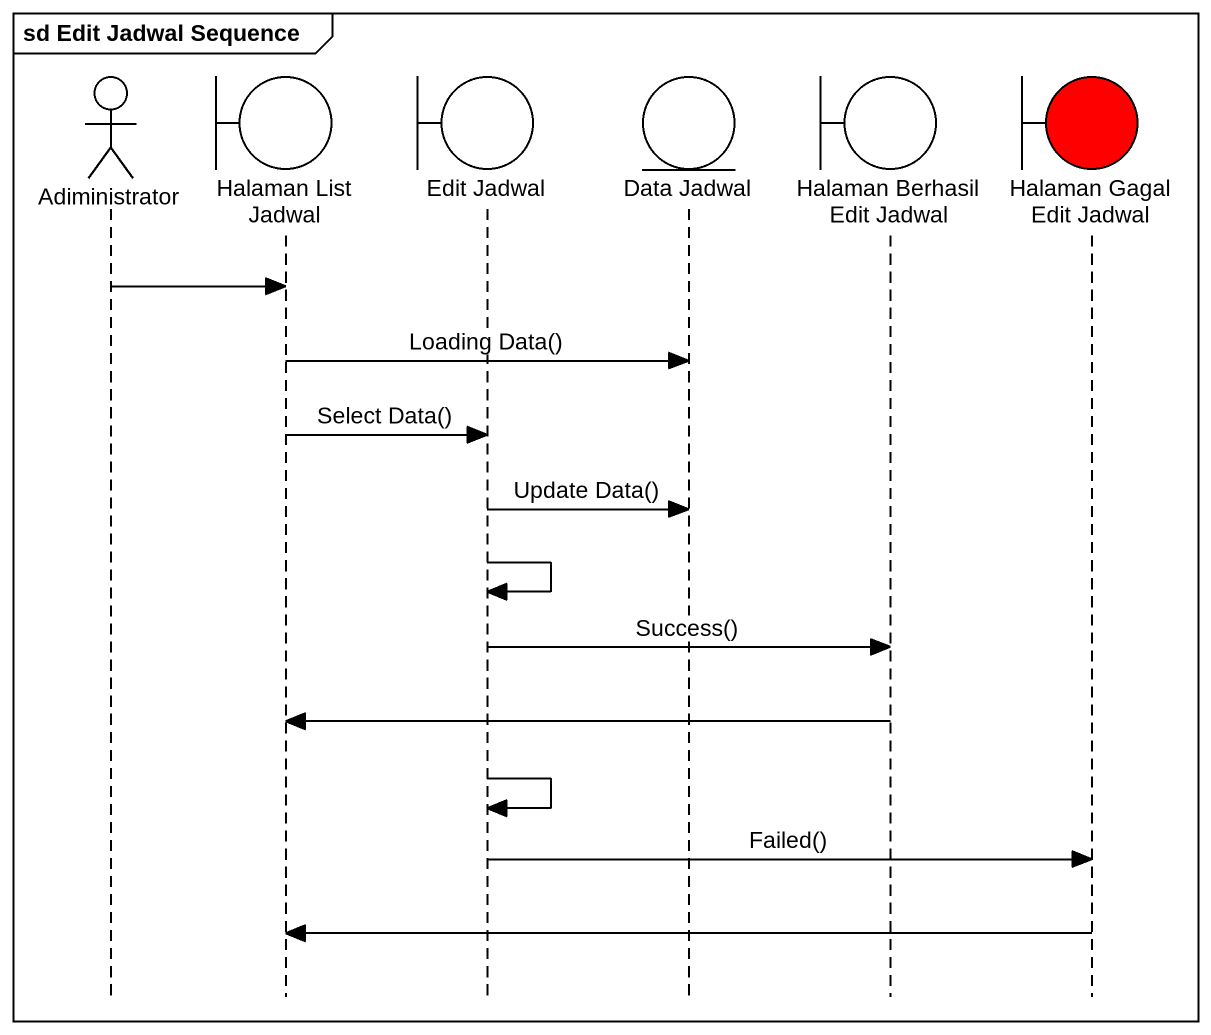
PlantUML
@startuml
mainframe sd Edit Jadwal Sequence
hide footbox
actor Adiministrator
boundary "Halaman List Jadwal" as Halaman_List_Jadwal
boundary "Edit Jadwal" as Edit_Jadwal
entity "Data Jadwal" as Data_Jadwal
boundary "Halaman Berhasil Edit Jadwal" as Halaman_Berhasil_Edit_Jadwal
boundary "Halaman Gagal Edit Jadwal" as Halaman_Gagal_Edit_Jadwal #FF0000

Adiministrator -> Halaman_List_Jadwal
Halaman_List_Jadwal -> Data_Jadwal : Loading Data()
Halaman_List_Jadwal -> Edit_Jadwal : Select Data()
Edit_Jadwal -> Data_Jadwal : Update Data()
Edit_Jadwal -> Edit_Jadwal
Edit_Jadwal -> Halaman_Berhasil_Edit_Jadwal : Success()
Halaman_Berhasil_Edit_Jadwal -> Halaman_List_Jadwal
Edit_Jadwal -> Edit_Jadwal
Edit_Jadwal -> Halaman_Gagal_Edit_Jadwal : Failed()
Halaman_Gagal_Edit_Jadwal -> Halaman_List_Jadwal
@enduml
